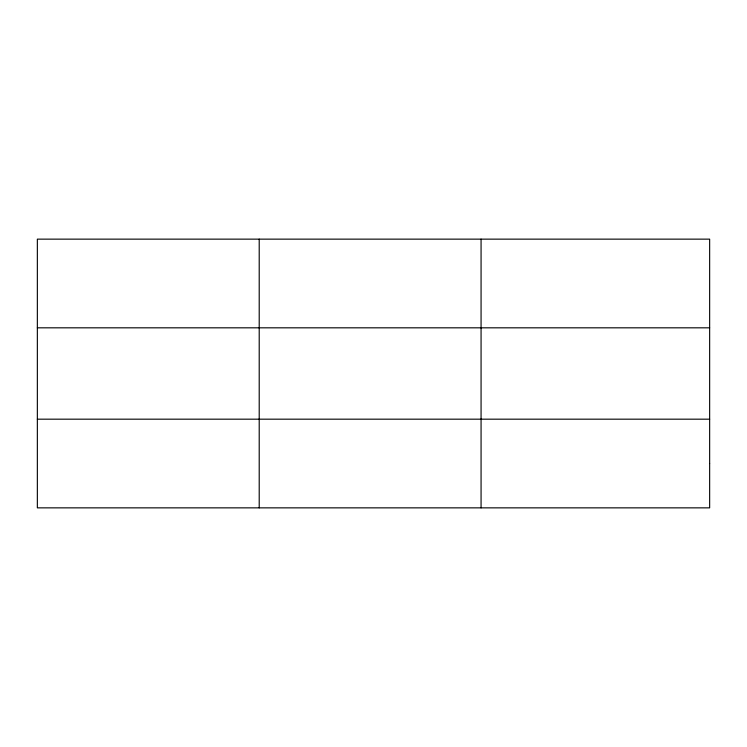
<?xml version="1.0" encoding="UTF-8"?>
<svg xmlns="http://www.w3.org/2000/svg" width="747" height="747" viewBox="0 0 747 747"><rect width="100%" height="100%" fill="white"/><g stroke="black" fill="none" stroke-linecap="round" stroke-linejoin="round"><path stroke-width="1.12" d="M259.209 507.857L259.209 239.143M481.068 507.857L481.068 239.143M37.35 327.821L709.65 327.821M37.35 419.179L709.65 419.179M709.65 463.523L709.65 507.857L37.35 507.857L37.35 239.143L709.65 239.143L709.65 463.523"/></g></svg>
